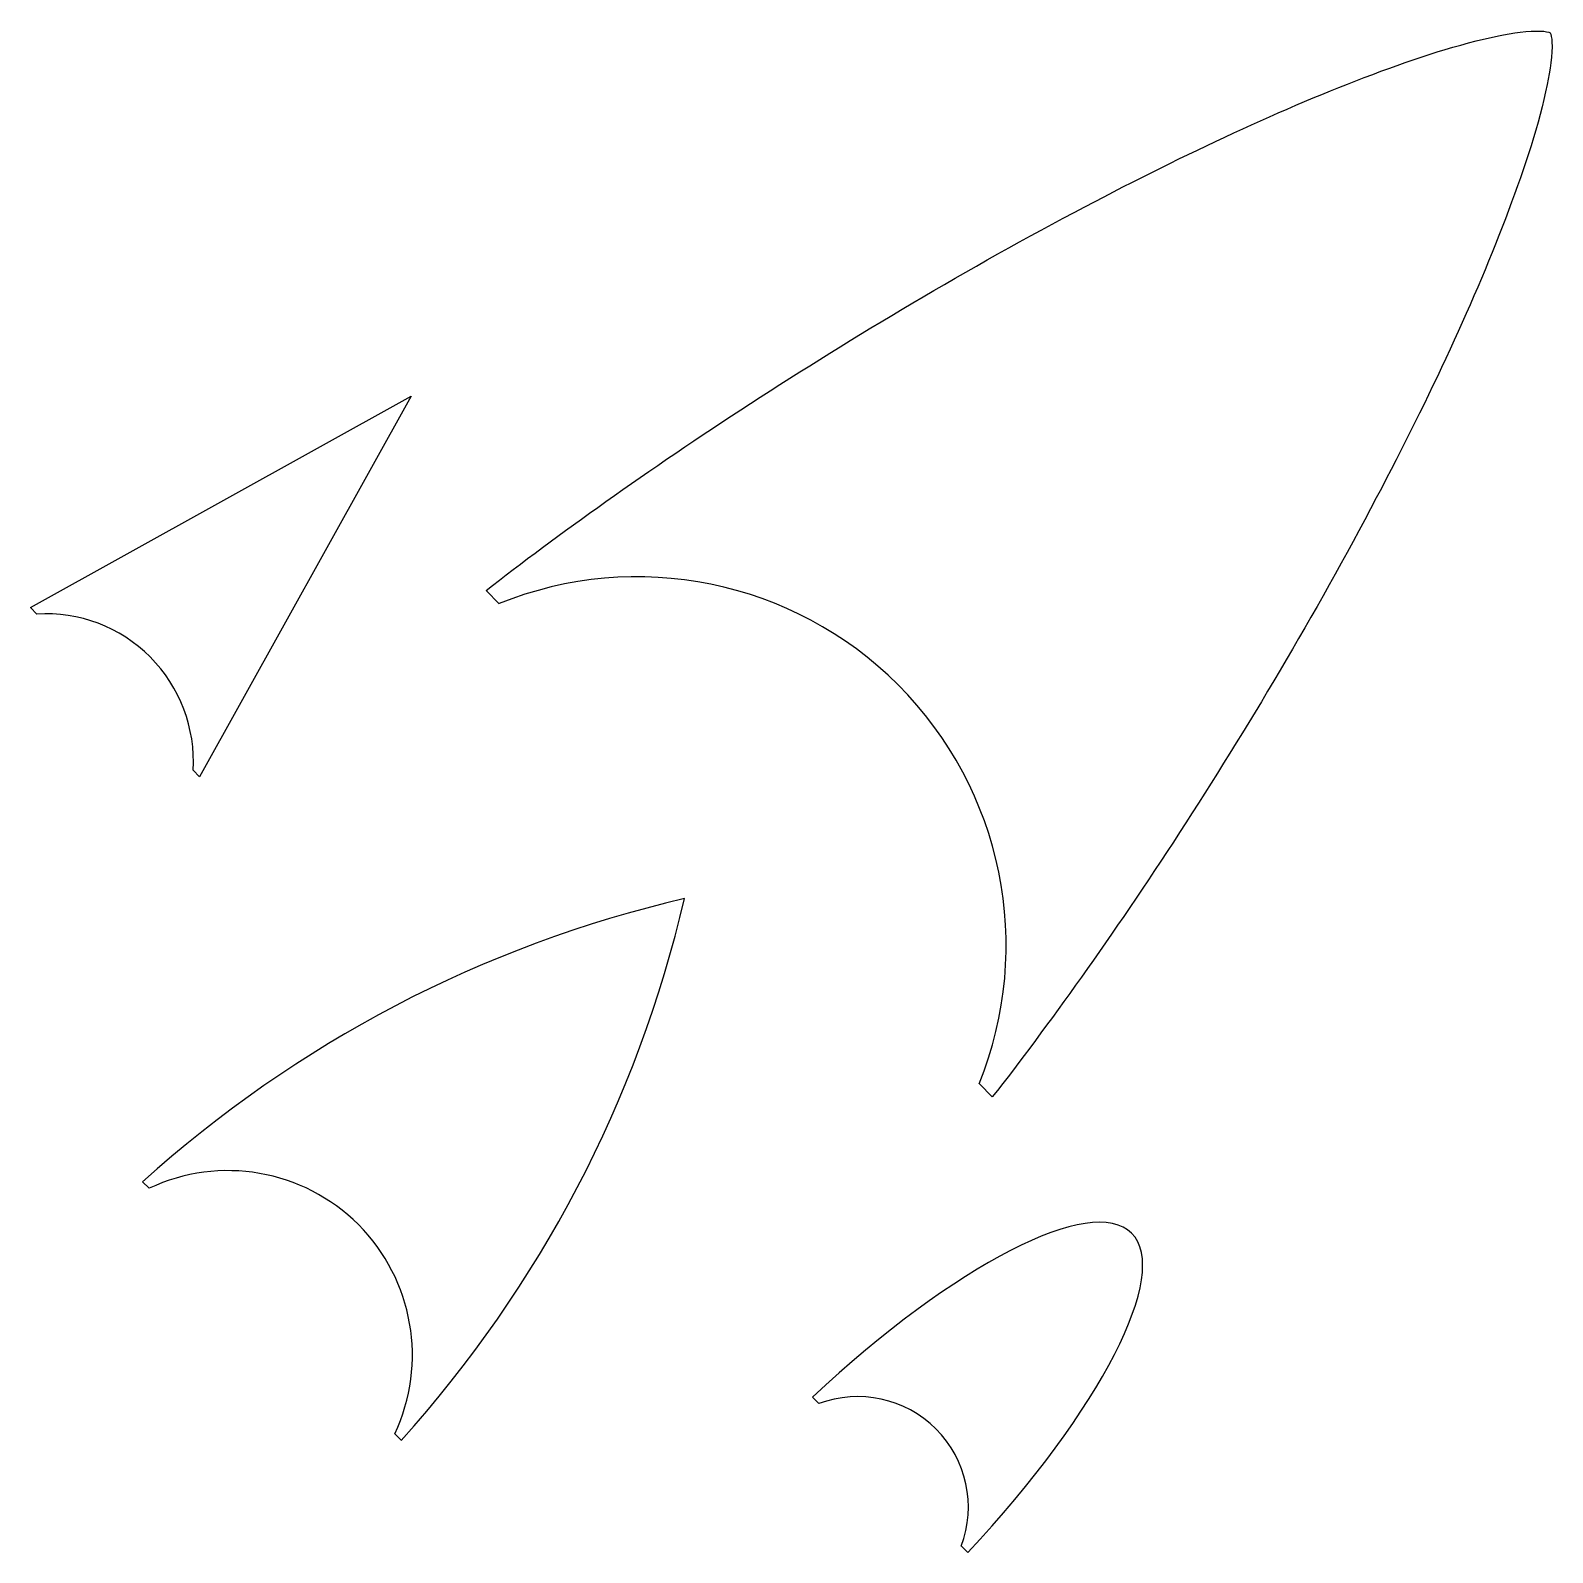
# Model space of a CAD drawing. Header units: millimetres. Extents: x 0 to 100, y 0 to 100.
import ezdxf

# ---------------------------------------------------------------- set-up
doc = ezdxf.new("R2010")
doc.units = ezdxf.units.MM
doc.layers.add('OUTLINE', color=7, linetype='Continuous')

msp = doc.modelspace()

# ---------------------------------------------------------------- linework, layer by layer
at = {"layer": 'OUTLINE'}
for p, q in [((0, 62.1), (25.01, 76)), ((25.01, 76), (11.12, 50.99)), ((30.8, 62.36), (29.94, 63.22)), ((0.42, 61.68), (0, 62.1)), ((11.12, 50.99), (10.69, 51.41)), ((63.21, 29.94), (62.36, 30.8)), ((7.8, 23.94), (7.37, 24.37)), ((51.82, 9.79), (51.39, 10.21)), ((24.37, 7.38), (23.94, 7.81)), ((61.61, 0), (61.18, 0.42))]:
    msp.add_line(p, q, dxfattribs=at)
for centre, radius, start, end in [((39.88, 39.89), 24.24, -22.0119, 112.0119), ((1.01, 52), 9.7, -3.4803, 93.4803), ((61.19, -35.23), 80.3, 103.1092, 132.0819), ((-35.23, 61.19), 80.3, -42.0819, -13.1092), ((12.98, 12.98), 12.12, -25.2897, 115.2897), ((54.37, 2.98), 7.27, -20.5732, 110.5732)]:
    msp.add_arc(centre, radius, start, end, dxfattribs=at)
for start_param, end_param in [(3.141593, 4.593961), (1.689224, 3.141593)]:
    msp.add_ellipse((54.37, 2.98), major_axis=(-18, -18), ratio=0.285714, start_param=start_param, end_param=end_param, dxfattribs=at)
for points in [[(96.47, 99.68), (97.37, 99.86), (98.48, 100.04), (99.28, 99.99)], [(88.21, 97.15), (91.06, 98.22), (93.91, 99.16), (96.47, 99.68)], [(99.28, 99.99), (99.51, 99.98), (99.82, 99.94), (99.87, 99.88)], [(99.99, 99.28), (100.03, 98.48), (99.86, 97.37), (99.68, 96.48)], [(99.87, 99.88), (99.93, 99.82), (99.98, 99.52), (99.99, 99.28)], [(69.3, 88.45), (76.01, 91.98), (82.36, 94.95), (88.21, 97.15)], [(99.68, 96.48), (99.16, 93.91), (98.22, 91.07), (97.14, 88.21)], [(29.94, 63.22), (39.16, 70.45), (53.97, 80.39), (69.3, 88.45)], [(97.14, 88.21), (94.95, 82.36), (91.98, 76.01), (88.45, 69.31)], [(88.45, 69.31), (80.39, 53.97), (70.45, 39.16), (63.21, 29.94)]]:
    msp.add_open_spline(points, degree=3, dxfattribs=at)

doc.saveas('drawing.dxf')
